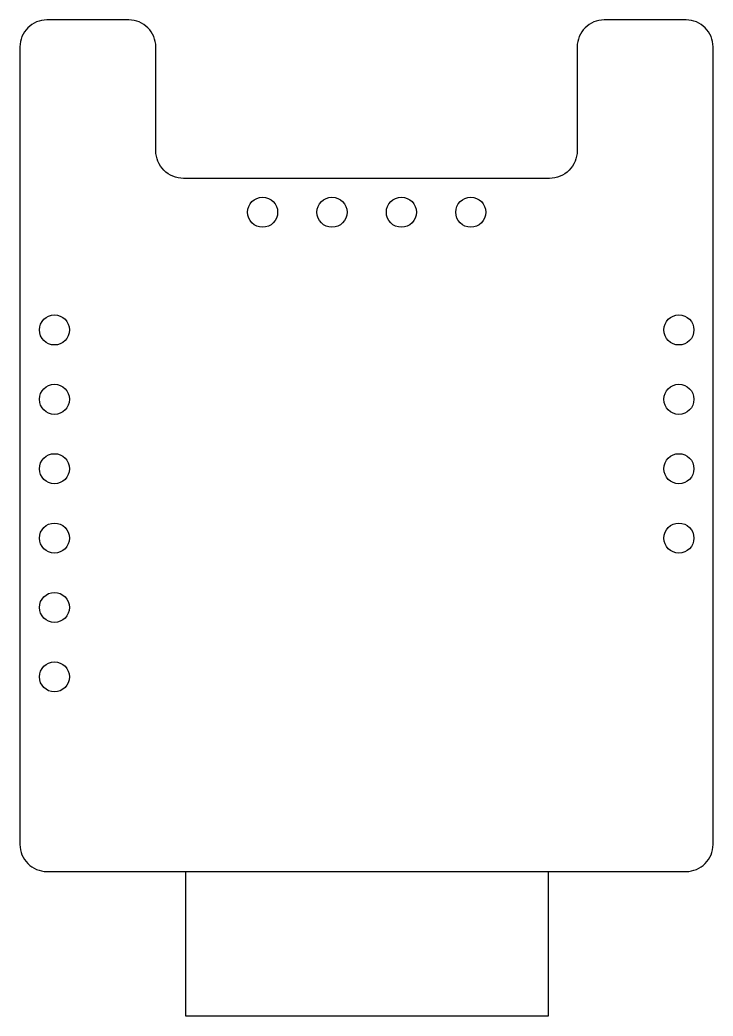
# Model space of a CAD drawing. Header units: millimetres. Extents: x -12.7 to 12.7, y -17.3 to 19.2.
import ezdxf

# ---------------------------------------------------------------- set-up
doc = ezdxf.new("R2010")
doc.units = ezdxf.units.MM
doc.layers.get('0').update_dxf_attribs({"linetype": 'CONTINUOUS'})

msp = doc.modelspace()

# ---------------------------------------------------------------- linework, layer by layer
msp.add_lwpolyline([(11.693, -12.001, 0.414214), (12.68, -11.014), (12.68, 18.186, 0.414214), (11.693, 19.174), (8.693, 19.174, 0.414214), (7.706, 18.186), (7.706, 14.386, -0.414214), (6.693, 13.374), (-6.707, 13.374, -0.414214), (-7.72, 14.386), (-7.72, 18.186, 0.414214), (-8.707, 19.174), (-11.707, 19.174, 0.414214), (-12.694, 18.186), (-12.694, -11.014, 0.414214), (-11.707, -12.001)], format="xyb", close=True)
msp.add_lwpolyline([(-6.62, -12.001), (6.644, -12.001), (6.644, -17.294), (-6.62, -17.294)], close=True)
for centre in [(-3.81, 12.134), (-1.27, 12.134), (1.27, 12.134), (3.81, 12.134), (-11.43, 7.824), (11.43, 7.824), (-11.43, 5.284), (11.43, 5.284), (-11.43, 2.744), (11.43, 2.744), (-11.43, 0.204), (11.43, 0.204), (-11.43, -2.336), (-11.43, -4.876)]:
    msp.add_circle(centre, 0.55)

doc.saveas('drawing.dxf')
